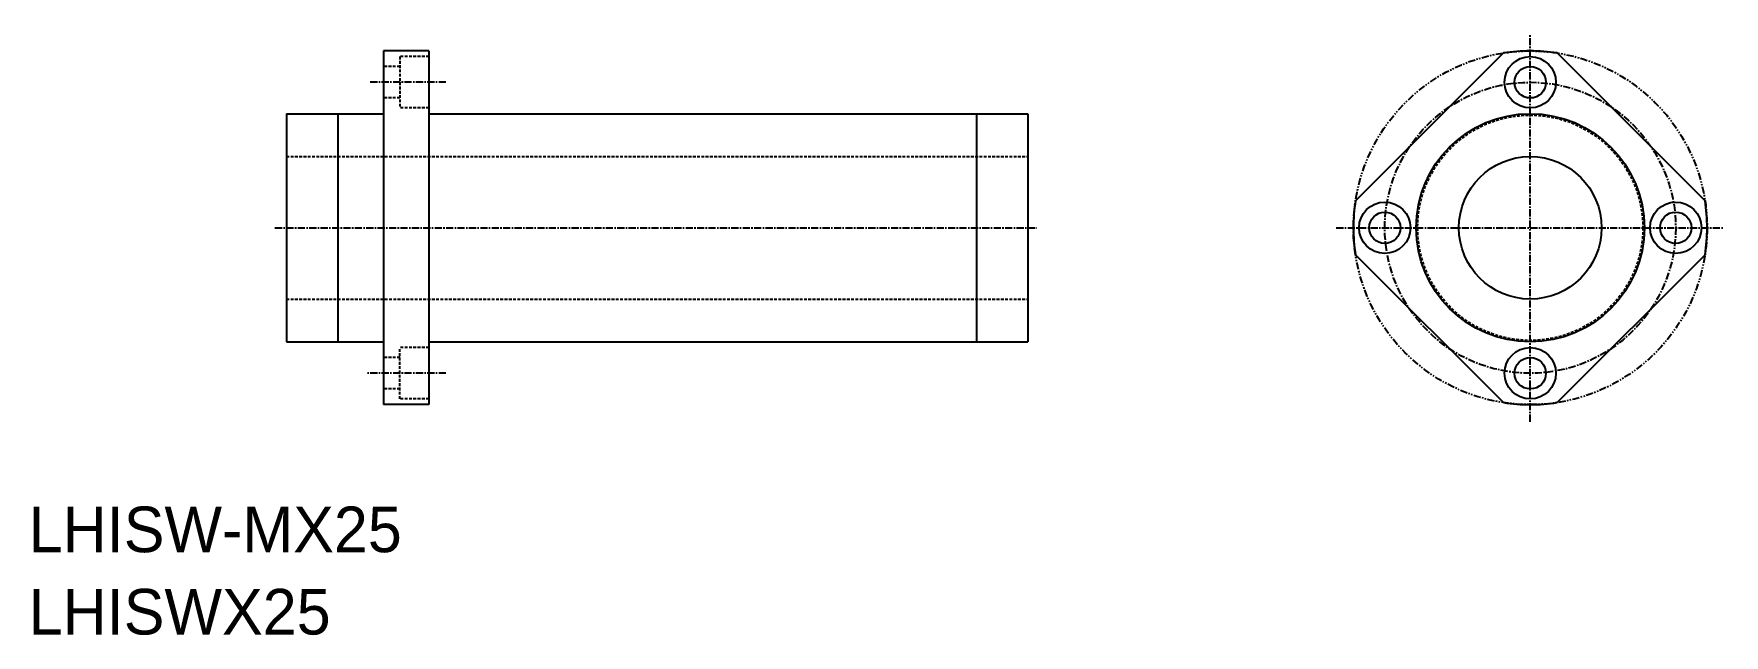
# Model space of a CAD drawing. Extents: x 228 to 524, y 206 to 312.
import ezdxf

# ---------------------------------------------------------------- set-up
doc = ezdxf.new("R2010")
doc.units = 0
for name, pattern in [('CENTER', [2, 1.25, -0.25, 0.25, -0.25]), ('DASHED', [0.75, 0.5, -0.25]), ('PHANTOM', [2.5, 1.25, -0.25, 0.25, -0.25, 0.25, -0.25])]:
    doc.linetypes.add(name, pattern=pattern)
doc.layers.get('0').update_dxf_attribs({"linetype": 'CONTINUOUS'})
doc.layers.add('CENTER', color=1, linetype='CENTER')

msp = doc.modelspace()

# ---------------------------------------------------------------- linework, layer by layer
at = {"color": 7, "linetype": 'CONTINUOUS'}
for p, q in [((297.33, 308.65), (289.33, 308.65)), ((289.33, 308.65), (289.33, 246.65)), ((297.33, 308.65), (297.33, 246.65)), ((485.67, 308.29), (459.75, 282.37)), ((521.03, 282.37), (495.1, 308.29)), ((272.33, 297.65), (272.33, 257.65)), ((272.33, 297.65), (289.33, 297.65)), ((281.33, 297.65), (281.33, 257.65)), ((297.33, 297.65), (402.33, 297.65)), ((393.33, 297.65), (393.33, 257.65)), ((402.33, 297.65), (402.33, 257.65)), ((485.67, 247.01), (459.75, 272.93)), ((521.03, 272.93), (495.1, 247.01)), ((272.33, 257.65), (289.33, 257.65)), ((297.33, 257.65), (402.33, 257.65)), ((297.33, 246.65), (289.33, 246.65))]:
    msp.add_line(p, q, dxfattribs=at)
at = {"color": 3, "linetype": 'DASHED'}
for p, q in [((292.23, 305.9), (289.33, 305.9)), ((297.33, 307.65), (292.23, 307.65)), ((292.23, 307.65), (292.23, 298.65)), ((292.23, 300.4), (289.33, 300.4)), ((297.33, 298.65), (292.23, 298.65)), ((272.33, 290.15), (402.33, 290.15)), ((272.33, 265.15), (402.33, 265.15)), ((292.23, 254.9), (289.33, 254.9)), ((297.33, 256.65), (292.23, 256.65)), ((292.23, 247.65), (292.23, 256.65)), ((292.23, 249.4), (289.33, 249.4)), ((297.33, 247.65), (292.23, 247.65))]:
    msp.add_line(p, q, dxfattribs=at)
at = {"color": 3, "linetype": 'PHANTOM'}
msp.add_circle((490.39, 277.65), 31, dxfattribs=at)
at = {"color": 7, "linetype": 'CONTINUOUS'}
for centre, radius in [((490.39, 303.15), 4.5), ((490.39, 303.15), 2.75), ((490.39, 277.65), 20), ((490.39, 277.65), 12.5), ((464.89, 277.65), 4.5), ((515.89, 277.65), 4.5), ((464.89, 277.65), 2.75), ((515.89, 277.65), 2.75), ((490.39, 252.15), 4.5), ((490.39, 252.15), 2.75)]:
    msp.add_circle(centre, radius, dxfattribs=at)
at = {"color": 3, "linetype": 'DASHED'}
msp.add_circle((490.39, 277.65), 19.75, dxfattribs=at)
at = {"color": 7, "linetype": 'CONTINUOUS'}
for start, end in [(81.2493, 98.7507), (171.2493, 188.7507), (351.2493, 8.7507), (261.2493, 278.7507)]:
    msp.add_arc((490.39, 277.65), 31, start, end, dxfattribs=at)
at = {"layer": 'CENTER', "color": 1, "linetype": 'CENTER'}
for p, q in [((490.39, 243.65), (490.39, 311.65)), ((300.28, 303.15), (286.78, 303.15)), ((270.33, 277.65), (403.89, 277.65)), ((456.39, 277.65), (524.39, 277.65)), ((300.28, 252.15), (286.28, 252.15))]:
    msp.add_line(p, q, dxfattribs=at)
msp.add_circle((490.39, 277.65), 25.5, dxfattribs=at)

# ---------------------------------------------------------------- texts
at = {"color": 7, "linetype": 'CONTINUOUS'}
for s, p in [('LHISW-MX25', (227.17, 220.78)), ('LHISWX25', (227.17, 206.35))]:
    msp.add_text(s, height=8, dxfattribs=at).set_placement(p)

doc.saveas('drawing.dxf')
